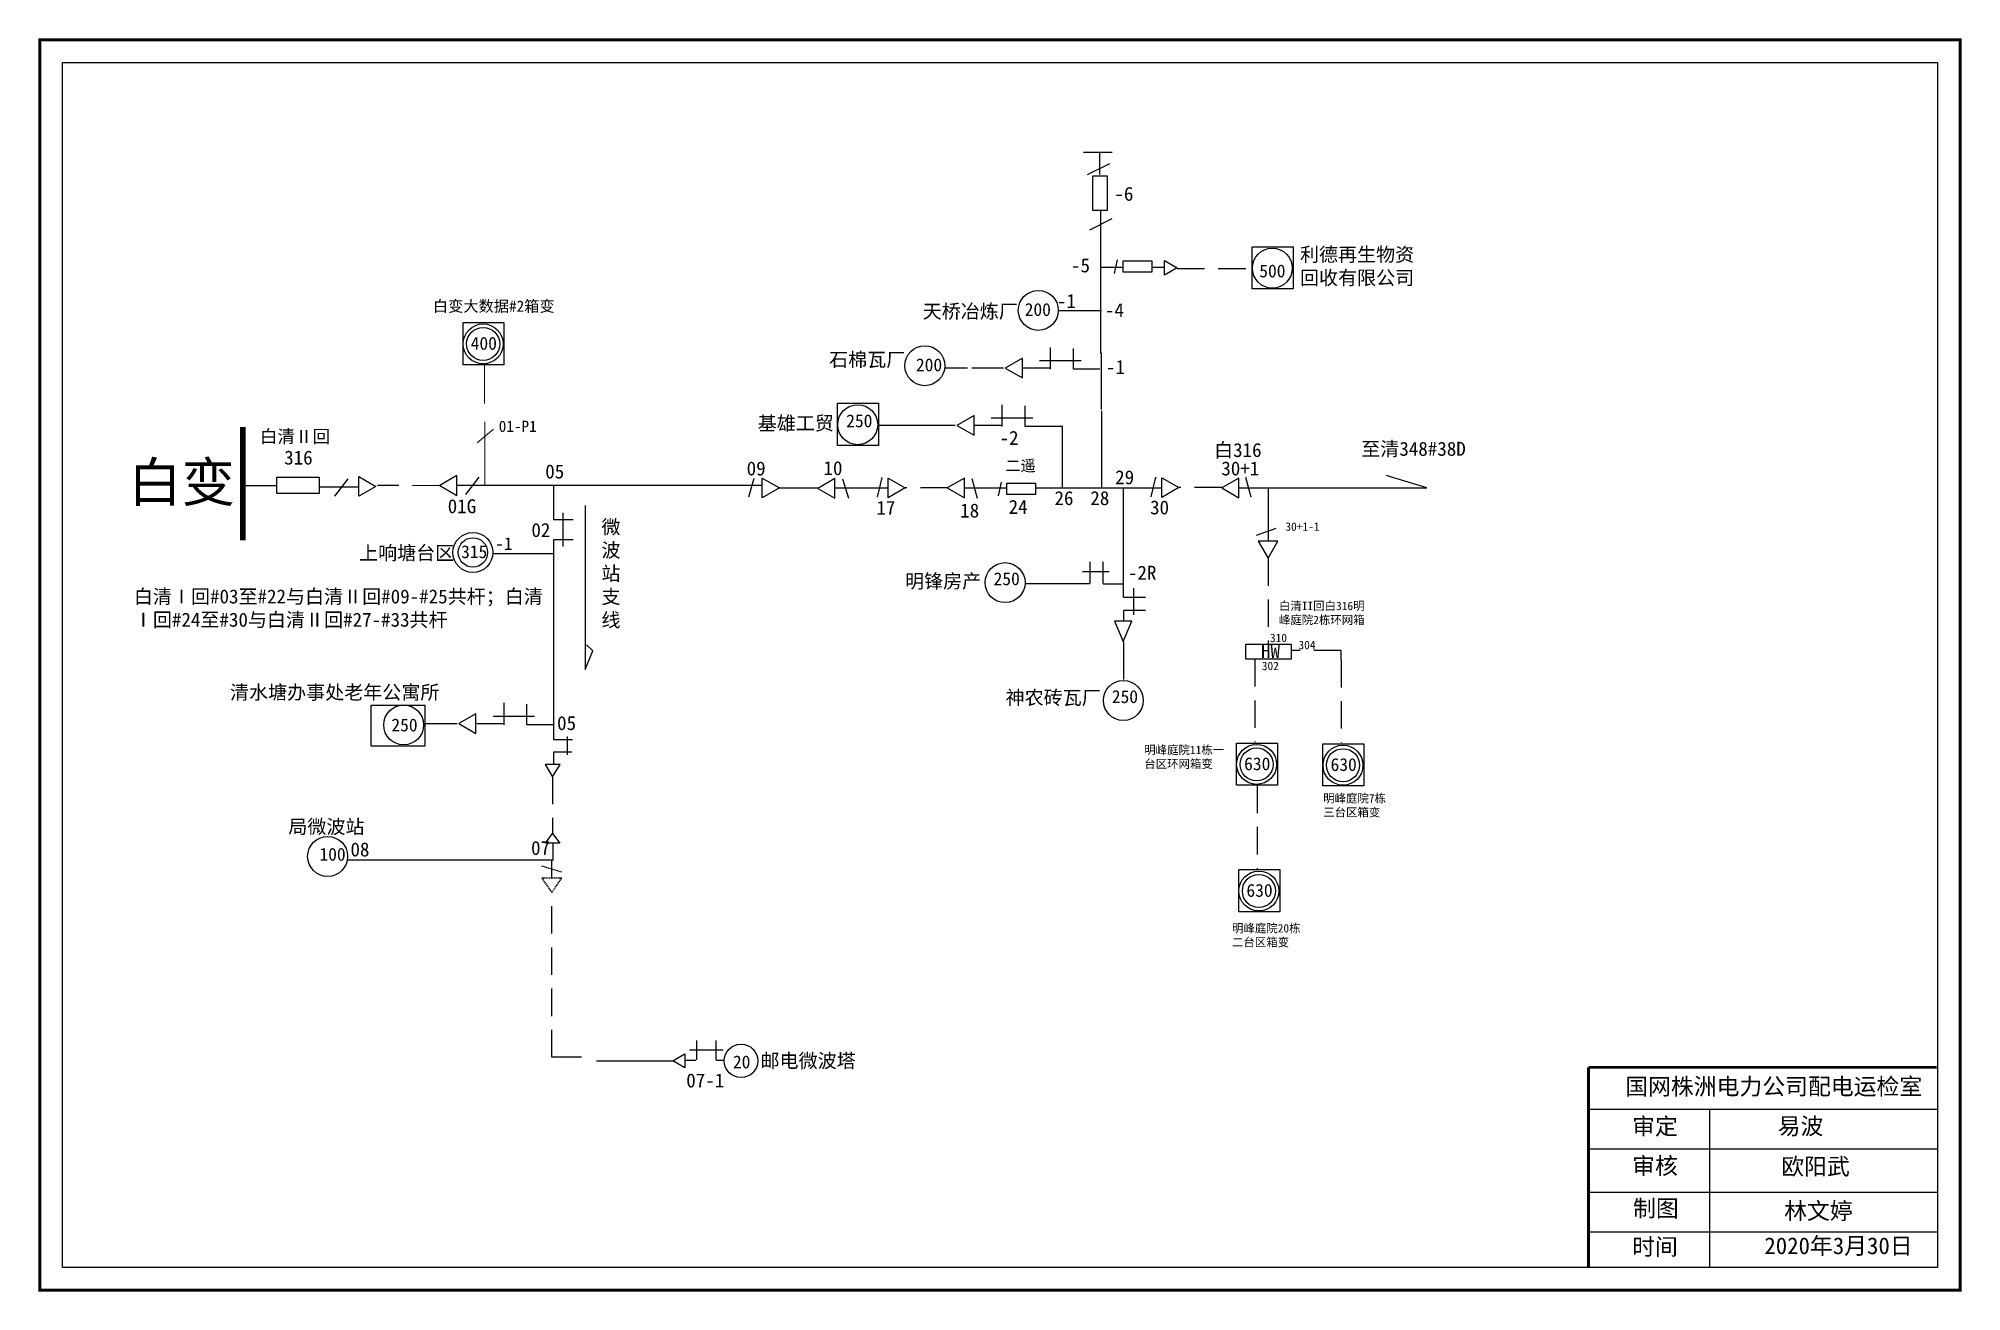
# Model space of a CAD drawing. Extents: x 0 to 344, y 0 to 224.
import ezdxf

# ---------------------------------------------------------------- set-up
doc = ezdxf.new("R2010")
doc.units = 0
doc.header["$LTSCALE"] = 0.774411
for name, pattern in [('ACAD_ISO02W100', [15, 12, -3]), ('DASHED2', [9.525, 6.35, -3.175]), ('HIDDEN2', [0.1875, 0.125, -0.0625])]:
    doc.linetypes.add(name, pattern=pattern)
doc.layers.get('0').update_dxf_attribs({"linetype": 'CONTINUOUS'})
doc.layers.add('0-RefEdit0', color=7, linetype='CONTINUOUS')
doc.layers.add('LAYER1', color=5, linetype='ACAD_ISO02W100')
doc.styles.add('SimSun_txtstyle_2.30_0_0', font='simsun.ttc', dxfattribs={"height": 2.3})
doc.styles.add('SimSun_txtstyle_200.00_0_0200', font='simsun.ttc', dxfattribs={"height": 200})
doc.styles.get("Standard").update_dxf_attribs({"font": '', "height": 2.5})
doc.styles.add('字体', font='', dxfattribs={"height": 2.5})
doc.styles.get('Standard').set_extended_font_data('SimSun')
doc.styles.get('字体').set_extended_font_data('SimSun')

msp = doc.modelspace()

# ---------------------------------------------------------------- linework, layer by layer
at = {"linetype": 'Continuous'}
for p, q in [((186.83, 203.82), (191.99, 203.82)), ((189.78, 199.77), (189.78, 203.82)), ((187.55, 199.77), (191.6, 201.79)), ((189.98, 167.71), (189.98, 193.21)), ((187.96, 189.87), (192, 191.89)), ((190.07, 175.36), (182.27, 175.36)), ((180.95, 164.9), (180.95, 168.82)), ((178.99, 166.47), (186.43, 166.47)), ((185.06, 164.9), (185.06, 168.62)), ((190.07, 157.68), (190.07, 167.85)), ((166.07, 165.1), (162.15, 165.1)), ((172.53, 165.1), (166.85, 165.1)), ((180.95, 165.1), (176.05, 165.1)), ((189.76, 164.9), (185.06, 164.9)), ((172.29, 154.63), (172.29, 158.54)), ((170.33, 156.19), (177.77, 156.19)), ((176.4, 154.63), (176.4, 158.35)), ((190.07, 157.49), (190.07, 143.6)), ((163.87, 154.82), (150.28, 154.82)), ((172.29, 154.82), (167.39, 154.82)), ((183.14, 154.63), (176.4, 154.63)), ((55.09, 145.29), (52.67, 142.19)), ((78.55, 145.6), (76.14, 142.49)), ((127.83, 145.35), (126.83, 142)), ((143.7, 145.27), (144.79, 141.83)), ((150.74, 145.52), (149.9, 142)), ((166.88, 145.33), (167.8, 141.81)), ((171.62, 142.23), (172.17, 144.71)), ((199.75, 145.59), (198.91, 142.07)), ((215.88, 145.6), (216.8, 142.08)), ((248.37, 143.68), (241.08, 145.9)), ((42.26, 144.05), (36.57, 144.05)), ((49.96, 143.83), (57.05, 143.83)), ((129.31, 144.08), (74.65, 144.08)), ((92, 137.92), (91.99, 144.09)), ((132.3, 143.68), (139.25, 143.68)), ((142.36, 143.68), (151.91, 143.68)), ((193.95, 143.65), (193.95, 124.1)), ((97.61, 140.5), (97.61, 111.19)), ((81.05, 131.92), (91.91, 131.92)), ((186.69, 128.7), (191.43, 128.7)), ((188, 130.42), (188, 126.53)), ((190.3, 130.42), (190.3, 126.53)), ((187.93, 126.47), (176.58, 126.47)), ((190.39, 126.5), (193.98, 126.5)), ((194.05, 124.09), (197.94, 124.09)), ((195.87, 120.93), (195.87, 125.67)), ((194.05, 121.78), (197.94, 121.78)), ((194.05, 121.66), (194.05, 119.8)), ((192.38, 119.77), (193.95, 116.15)), ((195.51, 119.77), (192.38, 119.77)), ((193.95, 116.15), (195.51, 119.77)), ((97.61, 111.14), (98.97, 114.48)), ((98.97, 114.48), (97.8, 115.54)), ((194.02, 116.11), (194.02, 109.36)), ((83.06, 101.22), (83.06, 105.13)), ((87.17, 101.22), (87.17, 104.93)), ((74.64, 101.41), (68.96, 101.41)), ((83.06, 101.41), (78.16, 101.41)), ((81.1, 102.78), (88.54, 102.78)), ((91.87, 101.22), (87.17, 101.22)), ((277.34, 32.36), (339.71, 32.36)), ((298.99, 32.35), (298.99, 4.02)), ((277.34, 25.25), (339.71, 25.25)), ((277.34, 17.5), (339.71, 17.5)), ((277.34, 10.4), (339.71, 10.4))]:
    msp.add_line(p, q, dxfattribs=at)
at = {"color": 0, "linetype": 'Continuous'}
for p, q in [((190.09, 183.18), (193.94, 183.18)), ((192.41, 182.06), (192.97, 184.54)), ((199.12, 183.22), (201.29, 183.22)), ((183.11, 143.59), (183.11, 154.59)), ((214.79, 143.68), (248.37, 143.68)), ((91.92, 98.61), (95.32, 98.61)), ((94.36, 99.11), (94.36, 95.83)), ((95.2, 96.29), (91.92, 96.29)), ((91.92, 96.29), (91.92, 94.13)), ((90.49, 80), (91.76, 81.77)), ((93.07, 80), (90.49, 80)), ((91.76, 81.77), (93.07, 80)), ((91.78, 80), (91.78, 77))]:
    msp.add_line(p, q, dxfattribs=at)
at = {"color": 0}
for p, q in [((201.36, 181.76), (201.36, 184.39)), ((201.36, 184.39), (203.64, 183.07)), ((203.64, 183.07), (201.36, 181.76)), ((91.92, 134.32), (91.92, 98.61)), ((113.27, 41.03), (115.42, 42.27)), ((115.42, 42.27), (115.42, 39.79)), ((115.42, 39.79), (113.27, 41.03))]:
    msp.add_line(p, q, dxfattribs=at)
at = {"color": 7, "linetype": 'Continuous', "lineweight": 0, "ltscale": 0.32749}
msp.add_line((79.57, 158.76), (79.57, 165.72), dxfattribs=at)
at = {"color": 7, "linetype": 'Continuous', "lineweight": 0, "ltscale": 1.145952}
for p, q in [((79.59, 144.08), (79.59, 155.52)), ((81.2, 154.15), (78.22, 151.74))]:
    msp.add_line(p, q, dxfattribs=at)
for p, q in [((57.05, 142.15), (57.05, 145.69)), ((57.05, 145.69), (60.12, 143.92)), ((129.31, 141.87), (129.31, 145.42)), ((129.31, 145.42), (132.38, 143.64)), ((151.87, 141.87), (151.87, 145.41)), ((151.87, 145.41), (154.94, 143.64)), ((200.88, 141.94), (200.88, 145.48)), ((200.88, 145.48), (203.95, 143.71)), ((60.12, 143.92), (57.05, 142.15)), ((132.38, 143.64), (129.31, 141.87)), ((154.94, 143.64), (151.87, 141.87)), ((173.11, 143.61), (165.48, 143.61)), ((200.88, 143.6), (178.29, 143.61)), ((203.95, 143.71), (200.88, 141.94)), ((95.42, 137.92), (91.92, 137.92)), ((93.67, 133.17), (93.67, 139.17)), ((91.92, 134.42), (95.42, 134.42)), ((91.92, 77), (55.1, 76.98))]:
    msp.add_line(p, q)
at = {"linetype": 'DASHED2'}
msp.add_line((71.57, 144.04), (60.39, 144.08), dxfattribs=at)
at = {"color": 0, "linetype": 'DASHED2'}
msp.add_line((91.76, 91.92), (91.76, 81.77), dxfattribs=at)
at = {"color": 7}
for p, q in [((91.6, 73.75), (91.6, 76.99)), ((96.96, 41.67), (91.6, 41.67)), ((122.28, 42.93), (116.28, 42.93))]:
    msp.add_line(p, q, dxfattribs=at)
at = {"color": 7, "linetype": 'DASHED2'}
msp.add_line((91.6, 41.68), (91.6, 71.17), dxfattribs=at)
at = {"color": 0, "linetype": 'ByBlock'}
for p, q in [((117.53, 44.68), (117.53, 41.18)), ((121.03, 41.18), (121.03, 44.68))]:
    msp.add_line(p, q, dxfattribs=at)
at = {"color": 0, "linetype": 'ByBlock', "ltscale": 2}
msp.add_line((117.43, 41.07), (115.42, 41.07), dxfattribs=at)
at = {"linetype": 'Continuous', "const_width": 0.5}
msp.add_lwpolyline([(-0.09, 223.92), (343.89, 223.92), (343.89, -0.05), (-0.09, -0.05)], close=True, dxfattribs=at)
at = {"linetype": 'Continuous'}
for points in [[(3.96, 219.87), (339.84, 219.87), (339.84, 4), (3.96, 4)], [(188.5, 199.58), (191.09, 199.58), (191.09, 193.37), (188.5, 193.37)], [(42.37, 145.59), (49.96, 145.59), (49.96, 142.63), (42.37, 142.63)], [(173.15, 144.53), (178.28, 144.53), (178.28, 142.48), (173.15, 142.48)]]:
    msp.add_lwpolyline(points, close=True, dxfattribs=at)
at = {"color": 0, "linetype": 'Continuous'}
for points in [[(217.08, 186.85), (224.41, 186.85), (224.41, 179.31), (217.08, 179.31)], [(193.94, 184.36), (199.08, 184.36), (199.08, 182.31), (193.94, 182.31)], [(75.72, 173.28), (83.05, 173.28), (83.05, 165.73), (75.72, 165.73)], [(142.81, 158.81), (150.13, 158.81), (150.13, 151.26), (142.81, 151.26)], [(59.25, 104.73), (68.89, 104.73), (68.89, 97.37), (59.25, 97.37)], [(214.26, 97.96), (221.59, 97.96), (221.59, 90.42), (214.26, 90.42)], [(229.74, 97.81), (237.07, 97.81), (237.07, 90.27), (229.74, 90.27)], [(214.67, 75.28), (222, 75.28), (222, 67.73), (214.67, 67.73)]]:
    msp.add_lwpolyline(points, close=True, dxfattribs=at)
for points in [[(172.84, 165.12), (175.91, 163.35), (175.91, 166.9)], [(164.18, 154.85), (167.25, 153.08), (167.25, 156.62)], [(71.54, 144.08), (74.61, 142.3), (74.61, 145.85)], [(139.26, 143.56), (142.33, 141.79), (142.33, 145.33)], [(162.44, 143.64), (165.51, 141.87), (165.51, 145.41)], [(211.62, 143.64), (214.69, 141.87), (214.69, 145.41)], [(219.91, 131.06), (221.68, 134.13), (218.14, 134.13)], [(74.95, 101.43), (78.02, 99.66), (78.02, 103.21)]]:
    msp.add_lwpolyline(points, close=True)
at = {"linetype": 'Continuous'}
for points, const_width in [([(36.26, 154.58), (36.26, 134.24)], 1), ([(277.31, 39.86), (277.31, 4.13)], 0.5), ([(277.34, 39.86), (339.71, 39.86)], 0.5)]:
    msp.add_lwpolyline(points, dxfattribs=dict(at, const_width=const_width))
at = {"color": 7, "linetype": 'Continuous'}
for points in [[(219.91, 143.68), (219.91, 134.13)], [(217.87, 135.18), (221.35, 136.45)]]:
    msp.add_lwpolyline(points, dxfattribs=at)
at = {"color": 7, "linetype": 'DASHED2'}
for points in [[(219.91, 131.06), (219.91, 115.53)], [(233.03, 112.83), (233.03, 114.56), (224.07, 114.56)], [(217.55, 112.98), (217.55, 98.12)], [(233.03, 112.83), (233.03, 97.97)], [(217.96, 90.3), (217.96, 75.44)]]:
    msp.add_lwpolyline(points, dxfattribs=at)
at = {"color": 7, "linetype": 'Continuous'}
msp.add_lwpolyline([(215.93, 115.68), (224.07, 115.68), (224.07, 112.97), (215.93, 112.97)], close=True, dxfattribs=at)
at = {"linetype": 'Continuous'}
for centre, radius in [((220.68, 183.02), 3.58), ((178.76, 175.45), 3.58), ((79.32, 169.45), 3.58), ((158.43, 165.54), 3.58), ((146.41, 154.98), 3.58), ((77.48, 132.09), 3.58), ((77.48, 132.09), 2.63), ((172.81, 126.69), 3.58), ((193.99, 105.58), 3.58), ((217.86, 94.13), 3.58), ((233.34, 93.98), 3.58), ((51.46, 77.64), 3.58), ((218.27, 71.45), 3.58)]:
    msp.add_circle(centre, radius, dxfattribs=at)
at = {"color": 7, "linetype": 'Continuous'}
for centre in [(79.32, 169.45), (217.86, 94.13), (233.34, 93.98), (218.27, 71.45)]:
    msp.add_circle(centre, 2.96, dxfattribs=at)
at = {"color": 0, "linetype": 'Continuous'}
msp.add_circle((65.08, 101.2), 3.58, dxfattribs=at)
at = {"color": 0}
msp.add_circle((125.51, 41.02), 3, dxfattribs=at)
at = {"layer": '0-RefEdit0', "color": 0, "linetype": 'ByBlock', "ltscale": 2}
for p, q in [((90.45, 94.12), (91.76, 91.92)), ((93.12, 94.12), (90.45, 94.12)), ((91.76, 91.92), (93.12, 94.12)), ((99.63, 41.03), (113.3, 41.03)), ((121.05, 41.16), (122.53, 41.16))]:
    msp.add_line(p, q, dxfattribs=at)
at = {"layer": '0-RefEdit0', "color": 7, "linetype": 'HIDDEN2', "ltscale": 2}
for p, q in [((93.39, 74.82), (89.83, 75.9)), ((89.83, 73.75), (91.61, 71.16)), ((93.39, 73.75), (89.83, 73.75)), ((91.61, 71.16), (93.39, 73.75))]:
    msp.add_line(p, q, dxfattribs=at)
at = {"layer": 'LAYER1', "color": 7, "linetype": 'DASHED2'}
for p, q in [((203.62, 182.93), (216.37, 182.93)), ((162.56, 143.64), (154.94, 143.64)), ((211.67, 143.7), (203.95, 143.71))]:
    msp.add_line(p, q, dxfattribs=at)

# ---------------------------------------------------------------- texts
at = {"style": '字体'}
for s, height, p in [('天桥冶炼厂', 2.5, (158.05, 174.04)), ('基雄工贸', 2.5, (128.49, 154)), ('白变', 7, (15.75, 141.2)), ('上响塘台区', 2.5, (57.09, 130.76)), ('明锋房产', 2.5, (154.89, 125.71)), ('清水塘办事处老年公寓所', 2.5, (33.97, 105.79)), ('神农砖瓦厂', 2.5, (172.9, 104.84)), ('局微波站', 2.5, (44.42, 81.73))]:
    msp.add_text(s, height=height, dxfattribs=at).set_placement(p)
at = {"color": 0}
msp.add_text('邮电微波塔', height=2.5, dxfattribs=at).set_placement((129, 39.8))
at = {"color": 7, "attachment_point": 1}
for s, insert, char_height, width in [('-6', (192.39, 197.59), 2.5, 16.5942), ('-5', (184.62, 184.77), 2.5, 4.8477), ('-1', (182.09, 178.38), 2.5, 4.8477), ('-4', (190.71, 176.76), 2.5, 4.8477), ('-1', (190.88, 166.57), 2.5, 4.8477), ('-2', (171.82, 153.87), 2.5, 4.4748), ('316', (43.67, 150.34), 2.5, 9.3226), ('09', (126.52, 148.39), 2.5, 8.3903), ('10', (140.28, 148.45), 2.5, 5.5936), ('二遥', (172.86, 148.64), 2, 6.8), ('30+1', (211.54, 148.39), 2.5, 5.5936), ('05', (90.44, 147.85), 2.5, 8.3903), ('29', (192.53, 146.81), 2.5, 9.6955), ('01G', (72.97, 141.62), 2.5, 8.3903), ('17', (149.77, 141.34), 2.5, 8.3903), ('24', (173.44, 141.51), 2.5, 5.5936), ('26', (181.66, 143.08), 2.5, 9.6955), ('28', (188.08, 143.08), 2.5, 9.6955), ('30', (198.78, 141.41), 2.5, 8.3903), ('18', (164.77, 140.85), 2.5, 5.5936), ('02', (87.96, 137.36), 2.5, 11.56), ('30+1-1', (223.02, 137.47), 1.5, 11.4472), ('-2R', (194.81, 129.71), 2.5, 4.4748), ('310', (220.25, 117.54), 1.5, 11.4472), ('304', (225.36, 116.26), 1.5, 11.4472), ('302', (218.79, 112.51), 1.5, 11.4472), ('05', (92.56, 102.78), 2.5, 12.3058), ('08', (55.55, 80.14), 2.5, 12.3058), ('07-1', (115.7, 38.76), 2.5, 12.3058)]:
    msp.add_mtext(s, dxfattribs=dict(at, insert=insert, char_height=char_height, width=width))
at = {"color": 7, "attachment_point": 1, "style": '字体'}
for s, insert, char_height, width in [('利德再生物资回收有限公司', (225.63, 186.72), 2.5, 22.365), ('石棉瓦厂', (141.29, 167.89), 2.5, 18.0257), ('白316', (210.24, 151.69), 2.5, 12.8614), ('至清348#38D', (236.61, 151.91), 2.5, 22.365), ('白清II回白316明峰庭院2栋环网箱', (221.87, 123.26), 1.5, 17.1865), ('明峰庭院11栋一台区环网箱变', (197.74, 97.47), 1.5, 14.9601), ('明峰庭院7栋三台区箱变', (229.79, 88.79), 1.5, 12.7338), ('明峰庭院20栋二台区箱变', (213.46, 65.52), 1.5, 12.7338)]:
    msp.add_mtext(s, dxfattribs=dict(at, insert=insert, char_height=char_height, width=width))
at = {"char_height": 2.3, "width": 4.8377, "attachment_point": 1}
for s, insert in [('500', (218.34, 183.67)), ('200', (176.32, 176.76)), ('200', (156.84, 166.85)), ('250', (144.35, 156.82)), ('-1', (81.47, 134.83)), ('315', (75.36, 133.38)), ('250', (170.75, 128.53)), ('250', (191.93, 107.42)), ('250', (62.88, 102.34)), ('630', (215.63, 95.39)), ('630', (231.11, 95.25)), ('100', (49.99, 79.18)), ('630', (216.04, 72.71))]:
    msp.add_mtext(s, dxfattribs=dict(at, insert=insert))
at = {"color": 7, "linetype": 'Continuous', "lineweight": 0, "ltscale": 0.779916, "char_height": 2, "attachment_point": 1, "style": 'SimSun_txtstyle_200.00_0_0200'}
for s, insert in [('白变大数据#2箱变', (70.31, 177.22)), ('01-P1', (82.11, 155.69))]:
    msp.add_mtext(s, dxfattribs=dict(at, insert=insert))
at = {"insert": (77.09, 170.71), "char_height": 2.3, "width": 4.8377, "attachment_point": 1, "style": 'SimSun_txtstyle_2.30_0_0'}
msp.add_mtext('400', dxfattribs=at)
at = {"color": 0, "linetype": 'Continuous', "insert": (39.34, 154.03), "char_height": 2.3, "width": 12.9235, "attachment_point": 1, "style": '字体'}
msp.add_mtext('白清Ⅱ回', dxfattribs=at)
at = {"linetype": 'Continuous', "style": '字体'}
for s, insert, char_height, width, attachment_point in [('微波站支线', (100.51, 137.92), 2.5, 3.0618, 1), ('国网株洲电力公司配电运检室', (283.89, 37.95), 3, 82.0179, 1), ('审定', (285.13, 30.8), 3, 23.4615, 1), ('易波', (311.2, 30.85), 3, 23.4615, 1), ('审核', (285.13, 23.73), 3, 23.4615, 1), ('欧阳武', (311.84, 23.62), 3, 33.0539, 1), ('制图', (285.3, 16.11), 3, 23.4615, 1), ('林文婷', (312.36, 15.65), 3, 23.4615, 1), ('时间', (285.13, 9.23), 3, 23.4615, 1), ('2020年3月30日', (322.1, 9.4), 3, 35.4816, 2)]:
    msp.add_mtext(s, dxfattribs=dict(at, insert=insert, char_height=char_height, width=width, attachment_point=attachment_point))
at = {"color": 1, "linetype": 'Continuous', "insert": (16.75, 125.46), "char_height": 2.5, "width": 74.5688, "attachment_point": 1, "style": '字体'}
msp.add_mtext('白清Ⅰ回#03至#22与白清Ⅱ回#09-#25共杆；白清Ⅰ回#24至#30与白清Ⅱ回#27-#33共杆', dxfattribs=at)
at = {"color": 7, "linetype": 'Continuous', "insert": (218.65, 115.68), "char_height": 2.5, "width": 4.0676, "attachment_point": 1, "style": '字体'}
msp.add_mtext('HW', dxfattribs=at)
at = {"color": 0, "attachment_point": 1}
for s, insert, char_height, width in [('07', (87.9, 80.41), 2.5, 12.3058), ('20', (124.06, 41.98), 2.3, 4.8377)]:
    msp.add_mtext(s, dxfattribs=dict(at, insert=insert, char_height=char_height, width=width))

doc.saveas('drawing.dxf')
